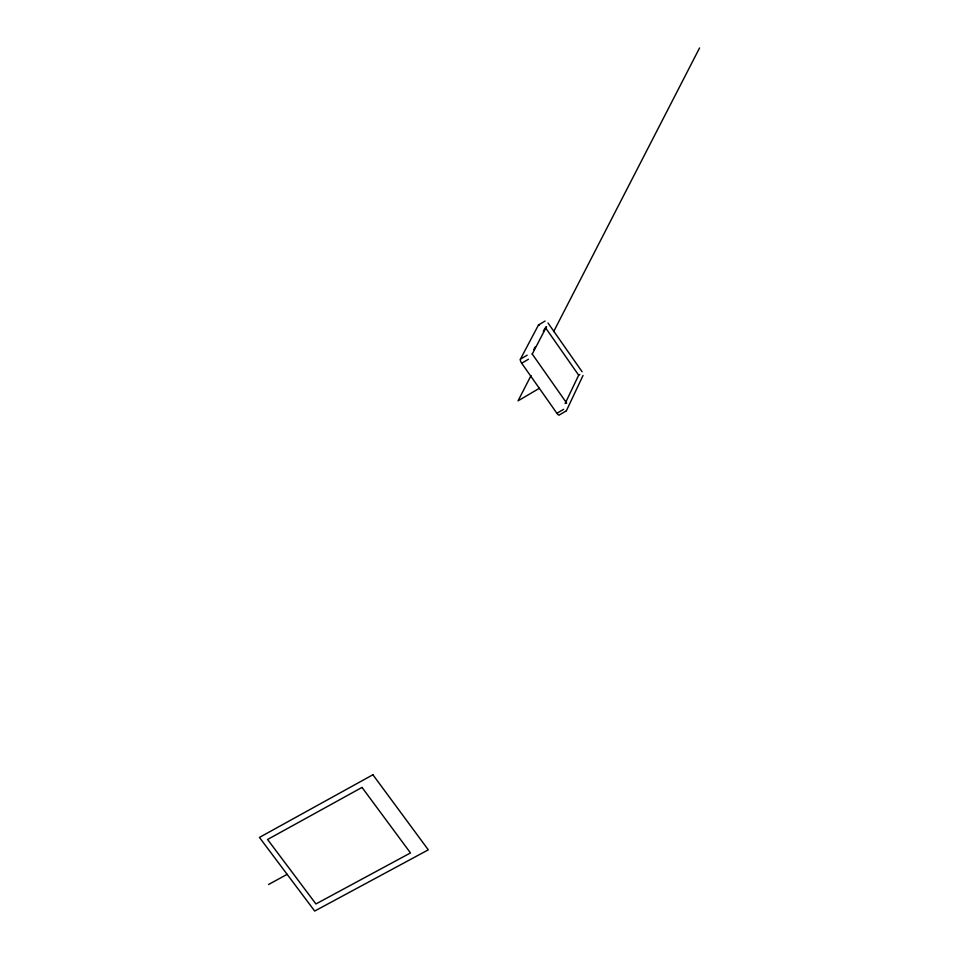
<?xml version="1.0" encoding="UTF-8"?>
<svg xmlns="http://www.w3.org/2000/svg" width="959" height="959" viewBox="0 0 959 959"><rect width="100%" height="100%" fill="white"/><g stroke="black" fill="none" stroke-linecap="round" stroke-linejoin="round"><path stroke-width="1.44" d="M566.385 410.776L583.036 375.472M579.811 374.513L578.673 375.161L565.151 403.499L566.289 402.852M531.046 375.556L518.04 400.862L539.33 388.311M553.655 331.61L699.567 47.95M532.197 354.135L546.522 326.719M533.743 349.675L535.11 347.062M543.297 331.418L544.652 328.805M566.325 410.86L559.577 414.815A3.608 1.271 59.7 0 1 556.891 413.281L521.696 363.245A3.5 1.247 59.3 0 1 520.389 359.181L538.502 324.969L545.108 321.049M546.45 326.815L545.335 327.498L578.673 375.161M563.664 409.325L556.891 413.281M528.469 359.229L521.696 363.245M520.389 359.181L527.162 355.178M268.544 884.498L287.149 874.344M532.161 353.931L566.661 403.068M547.997 322.967L582.101 371.744M538.502 324.969A3.872 1.343 59.2 0 1 539.438 325.101M372.907 774.764L259.433 837.423L314.696 911.05L428.301 849.842L372.907 774.764M362.022 787.411L267.573 839.485L315.931 903.953L410.476 852.935L362.022 787.411"/></g></svg>
